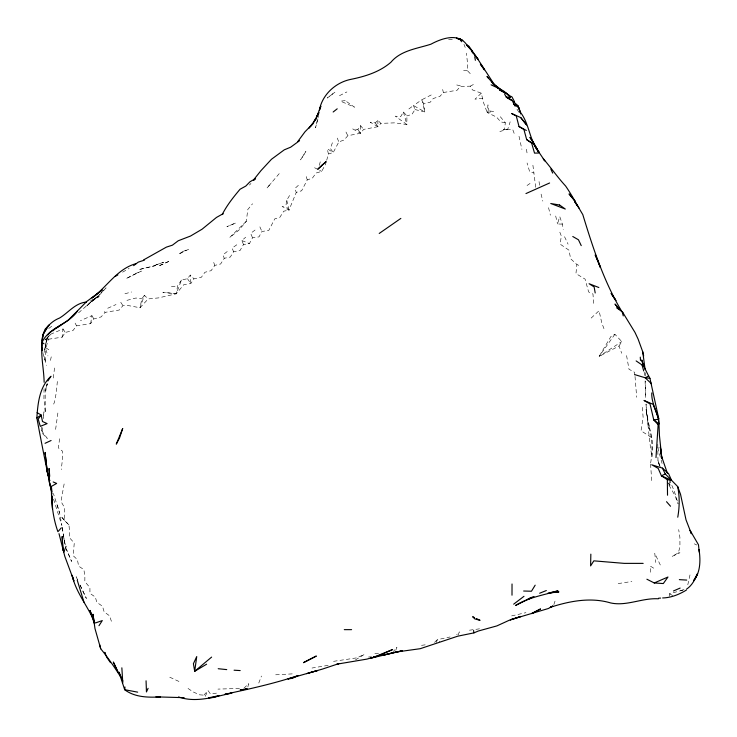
<?xml version="1.0" encoding="UTF-8"?>
<svg xmlns="http://www.w3.org/2000/svg" width="737" height="737" viewBox="0 0 737 737"><rect width="100%" height="100%" fill="white"/><g stroke="black" fill="none" stroke-linecap="round" stroke-linejoin="round"><path stroke-width="0.55" stroke-dasharray="3.69 2.76" d="M403.425 112.006L406.879 124.535L395.244 116.17L400.661 116.676L403.425 112.006L406.898 115.921L406.879 124.535L394.765 122.849L380.882 123.374L377.805 120.269L375.326 122.922L370.214 122.204L377.998 126.681L380.882 123.374M44.063 388.74L43.944 398.413L45.279 412.978L45.187 393.899L47.177 383.71L45.086 390.711L47.509 383.682M500.312 116.722L505.315 122.793L504.532 129.454L503.233 129.454L512.712 129.509L514.914 135.368M41.576 430.684L47.297 438.395L42.93 433.992L41.576 430.684L41.76 425.313M55.607 429.431L58.03 411.854M470.261 73.636L467.387 70.669L467.746 65.529L466.466 53.184M47.168 337.27L48.32 339.26L45.712 349.043L47.951 355.934M669.307 596.362L669.518 593.764L683.567 589.895M42.589 427.653L42.295 431.044L42.93 433.992M43.4 418.616L43.999 411.836L43.253 416.331M650.67 462.937C652.798 449.533 652.614 435.567 647.15 422.937M111.425 621.309L109.518 615.754L104.166 611.922L102.461 606.219L96.833 602.359L95.303 597.016L89.951 593.368L89.923 587.619L84.829 581.53L84.884 576.196L83.889 569.646L78.61 566.09L77.422 559.705L73.147 555.643L74.271 543.058L69.085 537.255L69.619 532.409L68.974 525.011L64.681 520.635L64.663 507.839L60.987 501.446L64.165 483.776M57.357 381.462L56.288 392.591L54.547 401.895L53.138 405.442M559.825 232.173L561.336 236.024L560.129 244.104L568.936 250.165L570.668 258.788L576.896 264.519L575.947 273.593L585.077 279.12L588.633 291.953L592.963 294.054L593.948 306.122M505.315 122.793L500.773 121.891L496.545 117.072L487.166 112.494L487.977 104.875L488.99 110.891L487.166 112.494L483.61 102.821L481.289 93.184L472.481 89.914L470.234 86.192L460.496 86.358L457.023 90.273L443.379 92.512L439.823 96.455L433.255 98.491L430.215 102.203L423.646 103.843L421.896 99.735L431.569 94.769M48.32 339.26L62.101 337.178L63.004 328.96L51.056 334.073L47.951 336.634M246.351 221.247L229.686 237.517L238.733 230.331L246.351 221.247L247.761 209.575L252.561 203.762M53.257 378.035L54.741 366.51M59.623 438.727L58.343 447.884L62.405 451.145L62.507 458.902L61.245 469.626M62.101 337.178L65.252 332.424L72.852 330.664L76.565 325.865L90.651 323.607L93.857 318.955L101.181 316.882L105.069 312.359L119.247 310.028L122.941 305.68L127.722 305.477L140.021 307.753L148.183 298.927L158.492 297.905L176.272 293.787L183.771 284.685L190.819 283.561L193.96 278.862L201.339 277.287L204.914 272.275L211.095 270.672L214.808 265.394L220.639 263.975L224.26 258.282L230.303 257.038L233.583 251.759L240.022 250.516L243.505 244.537L249.428 243.578L252.533 237.802L259 236.881L261.921 231.492L268.784 230.414L274.772 218.871L279.903 217.258L283.699 211.215L288.987 210.1L285.864 205.992L286.757 200.197L290.737 193.555M90.651 323.607L91.895 315.657L80.462 320.632M181.459 280.088L177.562 285.928L176.272 293.787L162.877 292.294L176.272 293.787L181.459 280.088L187.438 278.678L190.284 275.067L193.96 278.862M689.998 574.897L687.28 587.103M318.817 114.299L315.51 127.777L318.31 117.524M144.397 295.371L141.836 298.807L140.021 307.753L144.397 295.371L148.183 298.927M50.457 360.421L51.433 355.943M247.844 686.939L248.59 683.798L250.423 686.35M319.342 165.392L320.319 161.532M678.381 552.861L679.938 552.759L672.006 556.453L678.381 552.861L679.947 546.679L679.892 537.301L678.685 529.571M377.805 120.269L377.998 126.681L363.599 129.399L360.679 133.24L347.809 135.709L344.188 139.956L338.836 141.919L333.262 152.458L327.256 148.81L328.435 154.033L326.657 160.39M326.325 161.458L325.349 164.692L321.654 171.38L316.118 173.011L312.414 178.105L307.265 179.92L301.626 190.763L296.274 192.375L288.987 210.1L282.124 206.498L285.864 205.992M562.395 224.122L557.504 223.965L559.742 216.595L562.395 224.122L563.234 229.502M499.833 131.499L507.71 129.325L510.179 121.798M553.846 604.616L555.265 600.415M48.255 336.376L45.666 343.903L44.082 352.323L47.131 337.61L45.666 343.903L45.528 361.849L43.382 353.861M332.396 142.72L330.379 148.524L333.262 152.458L328.435 154.033M458.138 635.11L459.326 631.885L456.682 634.668M258.77 683.052L261.469 676.022M395.723 650.264L396.939 647.335L393.272 651.545M436.12 642.59L437.391 639.679L450.141 636.952M216.448 693.139L210.487 693.95L208.027 690.587L205.199 696.354L203.873 695.157L199.515 694.807L193.232 691.951L186.747 687.603M618.997 346.04L621.779 341.581L614.907 334.266L610.862 336.588L599.135 356.386L618.997 346.04L621.724 353.272M415.042 109.555L424.788 111.923L421.896 99.735L413.457 105.529L415.042 109.555L411.946 114.346L406.898 115.921M614.907 334.266L599.135 356.386L621.779 341.581M360.614 125.668L360.679 133.24L352.793 128.929L357.823 129.445L360.614 125.668L363.599 129.399M46.615 337.951L44.957 339.997L51.056 334.073M279.222 173.628L266.877 188.147L271.354 182.896M203.873 695.157L208.027 690.587M249.456 185.07L250.976 183.439M481.289 93.184L475.006 99.191L482.938 98.297M243.873 688.257L248.59 683.798M434.48 642.397L437.391 639.679L439.768 641.899M591.157 318.089L599.07 310.719L601.742 322.769L604.377 329.78M298.374 185.328L294.828 188.561L296.274 192.375M243.505 244.537L241.874 240.538L245.688 237.203M78.546 312.829L96.151 297.453L85.851 306.564L95.027 299.111L106.082 287.854L99.919 294.542L89.877 302.621L99.274 295.988L93.065 299.756L98.297 297.223L90.587 300.576M227.236 251.529L222.942 254.891L224.26 258.282M255.066 230.036L250.644 233.353L252.533 237.802M48.725 328.481L53.644 324.796M408.878 108.956L413.457 105.529L424.788 111.923L423.646 103.843M236.807 244.767L232.127 248.111L233.583 251.759M527.029 185.521L530.354 183.246M355.372 659.983L364.354 654.401L356.736 657.865L332.866 661.439M122.582 272.174L129.15 268.388M470.234 86.192L473.375 84.525M339.462 95.672L346.924 91.913M107.703 308.259L116.031 304.538M680.518 590.706L684.894 589.314M124.921 293.741L131.591 291.99M126.921 300.355L135.94 298.015L141.836 298.807M511.625 615.892L525.96 612.65M328.149 665.354L312.018 668.035M487.166 112.494L493.55 111.462L488.99 110.891M618.168 583.584L631.885 581.475M469.478 630.209L480.561 628.689M421.518 645.336L427.801 644.479M171.426 286.757L177.562 285.928M368.528 657.026L371.503 656.768M374.857 653.507L380.476 653.083M275.666 674.797L294.56 673.756M239.479 688.459L217.931 689.104M504.532 129.454L507.71 129.325M448.612 39.374L452.343 39.301M463.601 70.715L467.387 70.669M456.728 84.958L460.413 85.814L460.496 86.358M535.688 187.29L533.91 173.002L529.728 171.924L527.066 162.969M241.874 240.538L249.428 243.578M576.896 264.519L578.757 265.338M169.768 677.202L179.644 681.78M694.282 543.814L696.787 545.03M314.552 167.723L318.614 169.814M319.628 170.339L321.654 171.38M669.518 593.764L672.927 595.717M653.682 568.19L650.31 566.099L650.356 574.353M651.37 437.465L641.033 430.777L643.115 417.354L642.176 405.414M45.805 347.726L50.282 350.748M68.974 525.011L61.005 516.397L64.681 520.635M667.353 482.155L670.679 486.208L668.745 483.748M357.823 129.445L360.679 133.24M375.326 122.922L377.998 126.681M187.438 278.678L190.819 283.561L190.284 275.067M63.004 328.96L65.252 332.424M120.739 302.253L122.941 305.68M516.969 109.131L520.58 115.018M668.984 485.222L674.972 495.531L678.012 503.813M91.895 315.657L93.857 318.955M75.11 323.101L76.565 325.865M104.617 311.475L105.069 312.359M345.975 132.015L347.809 135.709M660.315 565.021L654.769 553.303L655.773 562.469M564.542 236.688L568.089 244.196M77.615 579.872L76.151 576.776L77.56 579.835M80.047 585.04L86.386 598.462L79.918 584.938M259.866 226.849L261.921 231.492M660.223 466.945L657.975 461.731L657.782 444.531L658.242 449.533L662.167 463.785M65.971 548.291L71.618 561.465L66.358 549.295M337.233 138.068L338.836 141.919M463.969 44.321L465.222 47.435M213.702 262.446L214.808 265.394M42.792 352.71L46.486 365.414M53.543 499.17L61.862 525.38L59.633 513.109L53.396 493.477M659.901 465.996L657.948 460.339L659.329 465.185M669.316 479.4L674.355 491.312L678.197 503.905M306.242 176.576L307.265 179.92M57.265 504.937L59.633 513.109M649.444 427.589C652.411 437.059 653.415 447.138 652.005 456.977C649.131 441.352 648.44 425.332 646.045 409.532L649.444 427.589L646.644 414.48L645.99 403.286M541.078 194.098L542.81 201.118M519.005 136.234L521.916 149.436M548.549 207.677L550.392 215.222M442.651 89.49L443.379 92.512M555.698 215.996L557.504 223.965M286.757 200.197L288.987 210.1M647.399 417.925L646.063 404.134M65.271 544.975L63.889 538.332L64.543 542.1M626.57 355.593L629.011 369.246L634.539 372.277L634.898 375.419M62.258 527.508L65.114 545.38M62.203 527.508L64.22 540.258M526.448 149.233L527.416 155.406M669.454 481.491L670.228 486.623M644.184 372.102L644.682 375.483M539.051 181.588L539.871 187.649M532.906 165.189L533.91 173.002M635.027 376.469L636.685 397.28M650.568 464.034L651.775 481.574M645.087 380.872L645.658 397.694L645.511 381.167M645.271 372.747L645.363 375.898M305.883 151.49L300.53 159.892L305.883 151.49M329.706 96.123L327.302 98.039L335.022 92.116L329.706 96.123M182.822 251.51L178.474 254.32L188.847 249.17L182.822 251.51M136.686 273.105L125.999 278.687L141.329 271.096L136.686 273.105M235.425 223.099L226.913 226.692L235.425 223.099M168.662 261.488L158.326 266.177L168.662 261.488M163.568 262.243L153.793 265.688L163.568 262.243M155.728 265.523L138.667 269.659L155.728 265.523M345.22 100.619L340.531 101.153L354.488 107.178L345.22 100.619"/><path stroke-width="1.11" d="M512.003 595.192L512.031 583.99M590.844 554.141L590.604 565.905L593.829 560.848L624.202 563.372L643.161 563.381M77.376 311.161C68.301 324.556 48.568 327.468 42.055 342.447C40.627 355.814 43.861 368.933 44.146 382.282M667.519 495.218L667.353 479.686L661.411 475.816L658.196 468.4L651.711 464.761L662.406 468.106L668.597 473.707L671.527 480.275L677.672 486.549L680.527 494.278L686.018 519.852L691.398 533.726L690.072 530.354L698.483 544.79L699.238 552.151M655.994 457.585L658.141 424.687L658.85 423.932C658.417 412.996 651.222 404.033 651.794 392.904M52.005 493.919C46.606 468.668 41.521 443.259 36.85 417.962C37.845 403.13 39.466 386.824 50.982 376.248L47.859 380.992M157.073 696.833L160.445 696.935C148.128 697.543 135.184 697.442 124.783 689.832L124.949 686.976M42.027 345.773C40.378 333.557 48.458 322.336 59.559 318.043C68.541 312.599 75.082 303.091 86.422 302.041M42.193 340.826L43.013 334.616L45.123 329.218L48.974 325.054L43.013 334.616L42.506 338.311M677.764 517.208C679.56 507.093 679.754 496.637 677.672 486.549M63.879 552.096L66.044 546.366M148.1 688.33L146.451 691.942L146.064 680.804M535.173 585.178L531.469 591.231L523.648 591.019M98.979 625.713L102.277 620.582L95.672 622.876M47.923 335.068L49.941 332.313M297.849 141.449L304.952 131.831L313.114 123.494L310.268 126.764M308.84 128.395L316.413 118.344L313.418 122.517L318.974 112.586L316.652 116.842L320.844 106.303L319.361 110.393C322.032 94.741 335.713 82.304 351.015 79.329C365.312 76.427 379.702 71.968 390.896 62.267C400.827 50.346 417.087 48.679 430.933 44.192C441.896 38.269 459.04 32.271 467.221 45.51M253.519 179.975L260.962 170.643L271.474 159.266L284.279 149.832L290.636 147.207L299.554 140.703M53.184 330.692L54.695 328.96L49.665 332.829M61.337 527.83L57.91 531.709C52.668 517.107 51.323 501.952 51.387 486.411L56.666 483.435L53.184 481.961M254.016 180.187L255.536 178.557L249.944 181.809L245.808 186.065L240.059 189.234C233.371 197.184 226.978 205.19 222.187 214.55L223.108 213.712L216.512 217.415L202.076 229.207L190.515 236.043L178.253 240.759L172.412 245.172L166.387 247.125L143.669 259.875M75.902 312.681L68.163 320.328L86.773 301.442L102.268 289.991L92.051 297.96C106.92 286.951 117.312 268.71 136.041 263.653M211.62 657.1L194.697 671.287L193.407 663.705L196.733 656.566L194.697 671.287L206.618 664.194M333.161 112.006L337.205 108.809M133.627 265.642L138.224 262.151L144.305 260.17M513.671 604.165L523.979 596.316M379.214 233.454L400.854 218.401M67.749 320.641L55.155 328.895M36.85 417.962L41.143 415.014L42.506 421.509L47.113 423.618L40.295 426.355L38.204 419.141L41.143 415.014L37.09 412.628M686.377 590.079C679.219 594.464 671.121 597.753 662.627 597.965M55.561 328.416L60.71 325.257M115.073 276.504L117.892 274.883M530.447 597.882L527.858 599.328L533.984 596.509M552.649 606.136L548.42 608.495L510.308 619.817L520.912 616.445L508.935 620.397L496.858 625.916L478.285 631.029L473.919 632.88L457.741 636.188L420.219 648.698L394.903 652.208L383.71 655.046L402.181 650.753L370.481 658.252L378.505 655.838L392.646 649.527L378.403 655.313M552.695 606.081L550.309 607.325C569.609 601.06 590.696 596.988 610.604 602.93C626.597 606.459 642.084 597.781 658.39 598.794M686.608 589.075C691.951 585.685 695.166 579.227 697.58 573.515L693.664 580.71C700.629 572.234 700.629 559.927 699.026 549.572M297.978 675.645L292.617 678.215L288.167 678.98M661.826 458.257L659.431 435.456L658.74 418.598L649.951 378.339L648.671 376.063L645.133 377.749L634.603 374.571M665.29 473.992L661.411 475.816L671.527 480.275L665.29 473.992L662.406 468.106M45.058 443.305L51.093 440.505M525.96 193.573L549.609 182.988M532.169 597.219L515.504 605.501C528.42 597.421 543.574 595.072 557.992 590.844L548.006 593.138L558.932 591.894L550.64 592.695M673.48 590.973L680.131 588.071M654.244 582.958L667.971 577.025L663.309 583.557L654.244 582.958L646.883 579.218M297.822 675.654C274.118 683.577 249.456 688.994 225.025 694.254M376.377 656.142L373.318 657.376L378.505 655.838L366.851 659.118L336.938 664.166L338.836 663.622L322.299 669.132L288.149 678.878M539.631 593.23L546.347 590.54M306.537 673.646L317.592 670.513L308.877 672.973M225.154 694.226L231.888 693.066C214.55 696.751 196.079 703.098 178.547 696.953M658.049 419.39L653.747 419.832L650.025 403.922L644 400.449L653.093 404.327L658.74 418.598M245.006 689.381L240.207 689.814L247.356 689.031L245.614 688.644M658.592 598.204L660.61 598.085M510.419 97.137L506.273 97.155L504.605 94.078M344.29 629.647L351.595 629.647M184.139 697.672L155.885 696.852M234.08 670.209L240.188 670.569M679.348 579.641L686.718 580.083M218.207 668.717L226.738 669.62M649.951 378.339L645.133 377.749L651.434 383.691L650.679 382.835M667.353 479.686L671.527 480.275M137.672 692.154L124.682 689.694L118.979 672.153L122.849 681.071M520.405 112.899L517.991 105.76L513.956 104.23L512.095 100.14L506.273 97.155L511.69 100.601M598.84 287.513L589.093 283.717L594.123 286.923L595.201 292.957M520.773 117.607L526.476 124.802L520.773 117.607L511.57 113.47L516.287 116.041L519.023 126.524L523.915 129.482L526.679 139.634L531.635 143.089L534.528 153.121L538.609 153.029L537.992 150.809L534.03 144.295L526.679 139.634M497.632 87.915L503.426 90.826L508.991 95.377L507.074 94.272M491.082 84.819L500.856 89.426L492.638 83.281L494.186 84.801M474.499 617.606L472.647 616.685L474.739 618.887L480.054 620.351L476.351 618.518M466.622 44.939L472.048 50.862L466.622 44.939L468.852 46.127L475.835 56.076L494.969 85.566L487 76.491L488.447 78.14M519.023 126.524L526.347 130.467M505.158 93.166L499.419 89.84L506.079 93.009L508.991 95.377M572.778 236.503L578.462 239.792L581.235 245.624M513.505 101.752L517.991 105.76M636.142 360.918L643.594 366.013L648.671 376.063M42.055 342.447L43.999 343.783M616.565 307.762L622.516 312.046L634.962 332.378L638.104 339.084L642.738 351.789L645.115 369.559M520.534 112.945L518.968 107.897L513.956 104.23L515.163 106.192M658.85 423.932L653.747 419.832L658.141 424.687M496.351 86.386L492.638 83.281L496.545 86.726M537.992 150.809L544.781 160.887L543.27 158.722C551 167.677 557.55 177.285 565.611 186.01C571.958 195.158 576.988 205.089 582.783 214.559C593.239 248.802 604.377 283.257 623.318 313.953M497.088 87.003L499.115 88.91M510.575 97.579L508.235 95.119L511.92 96.823L514.49 101.669M93.35 618.785L89.997 610.429L94.391 623.659L92.954 614.207L94.972 628.56L100.711 648.763C108.155 657.855 114.806 667.648 121.126 677.625M619.983 309.531L614.99 304.068L619.052 309.079M666.524 501.704L670.523 506.236M491.349 81.439L494.241 84.746M473.163 53.101L471.791 51.378L477.981 59.144L474.536 54.824M110.486 662.646L106.828 657.367L104.672 652.3L105.548 654.041M579.116 208.239L574.667 201.625L577.836 206.378M534.03 144.295L538.94 152.393C529.194 140.288 529.534 123.272 519.825 111.573L518.968 107.897M58.997 533.625L64.801 556.334L73.903 580.903L72.115 575.275C75.939 592.88 88.348 606.569 94.852 623.023M118.694 673.268L113.323 662.019L116.879 669.878M550.843 169.105L552.676 173.094M667.381 473.265L661.494 456.157L660.343 446.981L661.854 458.35M460.312 38.96L461.436 41.723M77.247 580.222L83.99 602.258M643.023 364.216L641.734 359.96L643.594 366.013L642.074 365.018L643.714 370.997M49.711 480.515L47.251 471.873L45.086 452.435L45.344 454.729M49.711 480.653L47.251 471.873L45.593 457.014M99.633 644.543L100.711 648.763M643.668 356.035L642.738 351.789M622.516 312.046L623.226 315.897M474.729 56.767L475.383 60.305M50.899 487.093L51.608 491.367M473.578 630.457L473.919 632.88M51.387 486.411L51.912 491.763M121.854 667.823L122.775 682.738M42.055 346.712L42.387 350.784M49.72 476.332L49.075 468.456L49.222 481.814L50.66 487.59L50.374 484.209M640.278 357.15L640.49 360.457M122.664 428.602L119.514 438.036L116.28 444.116L122.664 428.602M322.18 165.079L317.758 169.243L326.012 161.689L322.18 165.079M540.405 609.02L531.699 613.562L540.405 609.02M316.182 656.114L303.524 662.627L316.182 656.114M219.073 695.617L213.748 697.469L208.635 697.819L219.073 695.617M559.586 205.015L550.751 203.504L565.297 209.041L559.586 205.015M461.611 39.632L456.452 38.195L462.725 40.701L461.611 39.632M573.948 199.607L569.047 193.923L575.063 201.312L573.948 199.607M483.389 67.951L480.367 64.137L484.32 69.84L483.389 67.951M532.934 141.476L529.949 137.395L538.94 152.393L532.934 141.476M614.722 298.752L611.12 293.437L615.929 300.585L614.722 298.752M597.292 259.332L595.201 254.873L600.397 267.494L597.292 259.332M62.986 550.097L62.148 536.647L62.986 550.097M52.493 508.696L52.18 496.204L52.493 508.696"/></g></svg>
